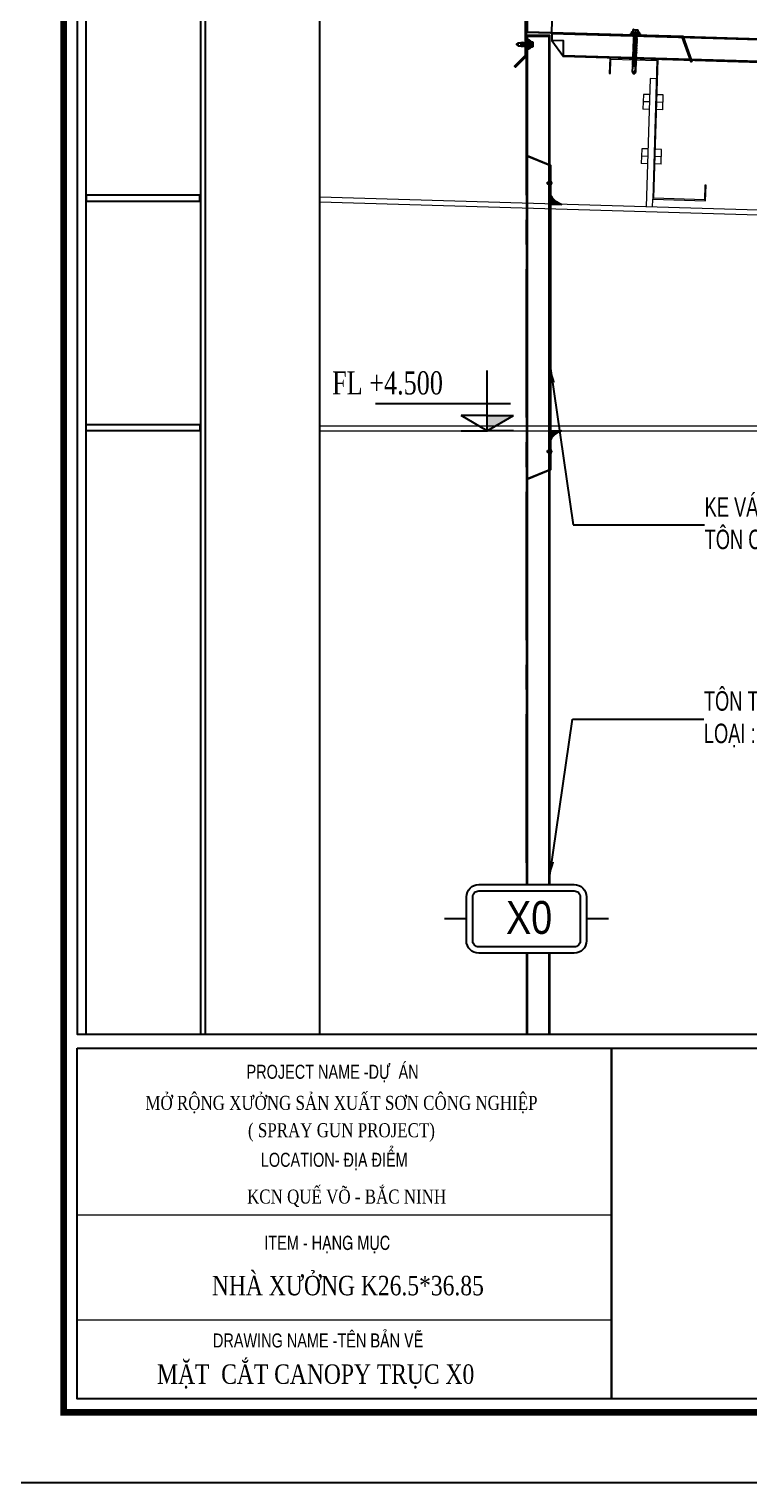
# Model space of a CAD drawing. Header units: inches. Extents: x 315041 to 662841, y -45540 to -35018.
# Drawn here: x 330209.6 to 330302, y -37638.9 to -37452.2 of the extents above; entities that cross this region are included whole.
import ezdxf
from ezdxf.enums import TextEntityAlignment as Align

# ---------------------------------------------------------------- set-up
doc = ezdxf.new("R2010")
doc.units = ezdxf.units.IN
doc.header["$MEASUREMENT"] = 0
doc.linetypes.add('CENTER2', pattern=[28.575, 19.05, -3.175, 3.175, -3.175])
doc.linetypes.add('XKITLINE00', pattern=[0])
for name, color, linetype in [('2', 2, 'Continuous'), ('250', 250, 'Continuous'), ('3', 3, 'Continuous'), ('6', 6, 'Continuous'), ('7', 7, 'Continuous'), ('8', 8, 'Continuous'), ('BAO KHUNG', 31, 'Continuous'), ('flashing', 6, 'Continuous'), ('ROOFING', 4, 'Continuous'), ('STRUCTURE', 1, 'Continuous')]:
    doc.layers.add(name, color=color, linetype=linetype)
for name, color, linetype, lineweight in [('Bolt', 7, 'Continuous', 0), ('PART', 20, 'Continuous', 9), ('S-Hatch', 8, 'Continuous', 9)]:
    doc.layers.add(name, color=color, linetype=linetype, lineweight=lineweight)
doc.layers.add('Cover text', color=7, linetype='Continuous', true_color=0x52370f)
doc.styles.add('hx2', font='VHARIALN.TTF')
doc.styles.add('ST1', font='times.ttf', dxfattribs={"width": 0.7})
doc.styles.add('ST1H', font='vnshxh.shx', dxfattribs={"width": 0.7})
doc.styles.add('ST3', font='times.ttf', dxfattribs={"width": 0.8})
doc.styles.get("Standard").update_dxf_attribs({"font": 'VHARIALN.TTF'})
doc.styles.add('vntimeh.shx', font='vntimeh.shx', dxfattribs={"width": 0.8, "bigfont": 'bigfont.shx'})
doc.dimstyles.new('10', dxfattribs={"dimtxt": 4.5, "dimasz": 1.5, "dimexe": 1, "dimexo": 0, "dimgap": 1, "dimtad": 1, "dimdec": 0, "dimlfac": 10, "dimzin": 0, "dimdsep": 46, "dimtxsty": 'ST1', "dimblk": 'OBLIQUE', "dimcen": 1, "dimdle": 1, "dimclrd": 8, "dimclre": 8, "dimclrt": 3, "dimadec": 0, "dimazin": 0, "dimtfac": 1, "dimtdec": 0, "dimtix": 1, "dimtofl": 0, "dimtmove": 1, "dimatfit": 3, "dimfxl": 0, "dimtfill": 1, "dimtolj": 1, "dimtzin": 0, "dimlwd": -1, "dimlwe": -1, "dimarcsym": 1})
doc.dimstyles.new('3', dxfattribs={"dimtxt": 3.5, "dimasz": 1.8, "dimexe": 1, "dimexo": 0, "dimgap": 1, "dimtad": 1, "dimdec": 0, "dimlfac": 3, "dimzin": 0, "dimdsep": 46, "dimtxsty": 'ST1H', "dimblk": 'OBLIQUE', "dimcen": 1, "dimdle": 1, "dimclrd": 8, "dimclre": 8, "dimclrt": 3, "dimadec": 0, "dimazin": 0, "dimtfac": 1, "dimtdec": 0, "dimtix": 1, "dimtofl": 0, "dimtmove": 1, "dimatfit": 3, "dimfxl": 0.18, "dimtolj": 1, "dimtzin": 0, "dimlwd": -1, "dimlwe": -1, "dimarcsym": 1})

# ---------------------------------------------------------------- blocks, each defined once
blk = doc.blocks.new('A$C75D82031')
at = {"layer": '2', "color": 157, "linetype": 'Continuous'}
blk.add_lwpolyline([(0, 420), (594, 420), (594, 0), (0, 0)], close=True, dxfattribs=at)
at = {"layer": '7', "color": 147, "linetype": 'Continuous'}
blk.add_lwpolyline([(12.33, 57.61), (581.67, 57.61), (581.67, 409.19), (12.33, 409.19)], close=True, dxfattribs=at)
at = {"layer": 'BAO KHUNG', "color": 167, "linetype": 'Continuous', "const_width": 0.871}
blk.add_lwpolyline([(10.59, 9.07), (583.41, 9.07), (583.41, 410.93), (10.59, 410.93)], close=True, dxfattribs=at)
at = {"layer": 'BAO KHUNG', "color": 7}
for points in [[(12.33, 55.81), (80.92, 55.81), (80.92, 10.81), (12.33, 10.81)], [(80.92, 55.81), (144.95, 55.81), (144.95, 10.81), (80.92, 10.81)]]:
    blk.add_lwpolyline(points, close=True, dxfattribs=at)
at = {"layer": 'S-Hatch'}
for p, q in [((12.33, 34.43), (80.92, 34.43)), ((80.92, 20.88), (12.33, 20.88))]:
    blk.add_line(p, q, dxfattribs=at)
at = {"layer": 'BAO KHUNG', "color": 7, "linetype": 'Continuous', "width": 0.9}
for s, p in [('PROJECT NAME -Dù  ÁN ', (45.37, 51.89)), ('LOCATION- §ÞA §IÓM', (45.32, 40.59))]:
    blk.add_text(s, height=1.8, dxfattribs=at).set_placement(p, align=Align.CENTER)
for s, p in [('ITEM - H¹NG MôC', (36.35, 29.93)), ('DRAWING NAME -T£N B¶N VÏ', (29.76, 17.39))]:
    blk.add_text(s, height=1.8, dxfattribs=at).set_placement(p)
at = {"layer": 'Cover text', "linetype": 'Continuous', "style": 'ST3', "width": 0.8}
for s, p in [('MỞ RỘNG XƯỞNG SẢN XUẤT SƠN CÔNG NGHIỆP', (46.25, 47.9)), ('( SPRAY GUN PROJECT)', (46.25, 44.39)), (' KCN QUẾ VÕ - BẮC NINH', (46.64, 35.87))]:
    blk.add_text(s, height=1.8, dxfattribs=at).set_placement(p, align=Align.CENTER)
blk = doc.blocks.new('A$C26A6701F')
at = {"layer": 'STRUCTURE', "color": 1, "linetype": 'Continuous'}
for p, q in [((0.93, 17.84), (0.93, 18.77)), ((1.07, 18.91), (2.93, 18.91)), ((3.07, 17.84), (3.07, 18.77)), ((0, 17.21), (1.33, 17.54)), ((0, 17.08), (0, 17.21)), ((0, 17.21), (4, 17.21)), ((4, 17.08), (0, 17.08)), ((3.94, 16.71), (0.06, 16.71)), ((0.4, 17.84), (3.6, 17.84)), ((0.4, 17.57), (1.2, 17.57)), ((0.97, 17.84), (1.03, 18.61)), ((1.11, 12.88), (2.89, 13.15)), ((1.38, 13.08), (1.11, 12.88)), ((1.11, 12.88), (1.37, 12.77)), ((1.11, 12.4), (2.88, 12.68)), ((1.37, 12.61), (1.11, 12.4)), ((1.12, 14.3), (2.9, 14.57)), ((1.39, 14.5), (1.12, 14.3)), ((1.12, 14.3), (1.38, 14.19)), ((1.12, 13.82), (2.9, 14.1)), ((1.39, 14.03), (1.12, 13.82)), ((1.12, 13.82), (1.38, 13.72)), ((1.12, 13.35), (2.89, 13.63)), ((1.38, 13.56), (1.12, 13.35)), ((1.12, 13.35), (1.38, 13.24)), ((1.13, 15.25), (2.9, 15.52)), ((1.39, 15.45), (1.13, 15.25)), ((1.13, 15.25), (1.39, 15.14)), ((1.13, 14.77), (2.9, 15.05)), ((1.39, 14.98), (1.13, 14.77)), ((1.13, 14.77), (1.39, 14.66)), ((1.19, 16.71), (1.14, 16.67)), ((1.14, 16.67), (1.4, 16.71)), ((1.14, 16.67), (1.4, 16.56)), ((1.14, 16.2), (2.91, 16.47)), ((1.4, 16.4), (1.14, 16.2)), ((1.14, 16.2), (1.39, 16.09)), ((1.14, 15.72), (2.91, 16)), ((1.4, 15.93), (1.14, 15.72)), ((1.14, 15.72), (1.39, 15.61)), ((1.2, 17.57), (2.8, 17.57)), ((1.33, 17.54), (1.33, 17.57)), ((1.33, 17.54), (2.67, 17.54)), ((1.37, 12.77), (2.71, 12.96)), ((2.68, 12.79), (1.37, 12.61)), ((1.37, 12.61), (1.37, 12.77)), ((1.37, 12.29), (2.71, 12.49)), ((1.38, 14.19), (2.72, 14.38)), ((1.38, 14.03), (1.38, 14.19)), ((1.38, 13.72), (2.72, 13.91)), ((2.69, 13.74), (1.38, 13.56)), ((1.38, 13.56), (1.38, 13.72)), ((1.38, 13.24), (2.72, 13.44)), ((2.69, 13.27), (1.38, 13.08)), ((1.38, 13.24), (1.38, 13.08)), ((1.39, 16.09), (2.73, 16.28)), ((1.39, 15.93), (1.39, 16.09)), ((1.39, 15.61), (2.73, 15.81)), ((2.7, 15.64), (1.39, 15.45)), ((1.39, 15.45), (1.39, 15.61)), ((1.39, 15.14), (2.73, 15.33)), ((2.7, 15.16), (1.39, 14.98)), ((1.39, 14.98), (1.39, 15.14)), ((1.39, 14.66), (2.73, 14.86)), ((2.7, 14.69), (1.39, 14.5)), ((1.39, 14.5), (1.39, 14.67)), ((2.7, 14.21), (1.39, 14.03)), ((1.4, 16.56), (2.42, 16.71)), ((2.71, 16.59), (1.4, 16.4)), ((1.4, 16.4), (1.4, 16.56)), ((2.71, 16.11), (1.4, 15.93)), ((1.91, 18.61), (1.97, 17.84)), ((2.04, 17.84), (2.1, 18.61)), ((2.67, 17.54), (2.67, 17.57)), ((2.67, 17.54), (4, 17.21)), ((2.68, 12.79), (2.68, 12.96)), ((2.68, 12.79), (2.88, 12.68)), ((2.68, 12.32), (2.68, 12.48)), ((2.69, 13.74), (2.69, 13.91)), ((2.69, 13.74), (2.89, 13.63)), ((2.69, 13.43), (2.69, 13.27)), ((2.69, 13.27), (2.89, 13.15)), ((2.7, 15.64), (2.7, 15.8)), ((2.7, 15.64), (2.9, 15.52)), ((2.7, 15.16), (2.7, 15.33)), ((2.7, 15.16), (2.9, 15.05)), ((2.7, 14.69), (2.7, 14.85)), ((2.7, 14.69), (2.9, 14.57)), ((2.7, 14.21), (2.7, 14.38)), ((2.7, 14.21), (2.9, 14.1)), ((2.71, 16.59), (2.71, 16.71)), ((2.71, 16.59), (2.91, 16.47)), ((2.71, 16.11), (2.71, 16.28)), ((2.71, 16.11), (2.91, 16)), ((2.71, 12.96), (2.89, 13.15)), ((2.71, 12.49), (2.88, 12.68)), ((2.72, 14.38), (2.9, 14.57)), ((2.72, 13.91), (2.9, 14.1)), ((2.72, 13.44), (2.89, 13.63)), ((2.73, 16.28), (2.91, 16.47)), ((2.73, 15.81), (2.91, 16)), ((2.73, 15.33), (2.9, 15.52)), ((2.73, 14.86), (2.9, 15.05)), ((2.8, 17.57), (3.6, 17.57)), ((2.97, 18.61), (3.04, 17.84)), ((4, 17.21), (4, 17.08)), ((1.05, 6.71), (2.83, 6.98)), ((1.31, 6.91), (1.05, 6.71)), ((1.05, 6.71), (1.31, 6.6)), ((1.05, 6.23), (2.82, 6.51)), ((1.31, 6.44), (1.05, 6.23)), ((1.05, 6.23), (1.31, 6.12)), ((1.06, 8.13), (2.84, 8.41)), ((1.33, 8.34), (1.06, 8.13)), ((1.06, 8.13), (1.32, 8.02)), ((1.06, 7.65), (2.83, 7.93)), ((1.32, 7.86), (1.06, 7.65)), ((1.06, 7.65), (1.32, 7.55)), ((1.06, 7.18), (2.83, 7.46)), ((1.32, 7.39), (1.06, 7.18)), ((1.06, 7.18), (1.32, 7.07)), ((1.07, 8.6), (2.84, 8.88)), ((1.33, 8.81), (1.07, 8.6)), ((1.07, 8.6), (1.33, 8.5)), ((1.08, 9.55), (2.86, 9.83)), ((1.34, 9.76), (1.08, 9.55)), ((1.08, 9.55), (1.34, 9.45)), ((1.08, 9.08), (2.85, 9.36)), ((1.34, 9.29), (1.08, 9.08)), ((1.08, 9.08), (1.34, 8.97)), ((1.09, 10.98), (2.86, 11.25)), ((1.35, 11.18), (1.09, 10.98)), ((1.09, 10.98), (1.35, 10.87)), ((1.09, 10.5), (2.86, 10.78)), ((1.35, 10.71), (1.09, 10.5)), ((1.09, 10.5), (1.35, 10.39)), ((1.09, 10.03), (2.86, 10.3)), ((1.35, 10.23), (1.09, 10.03)), ((1.09, 10.03), (1.34, 9.92)), ((1.1, 11.93), (2.88, 12.2)), ((1.36, 12.13), (1.1, 11.93)), ((1.1, 11.93), (1.36, 11.82)), ((1.1, 11.45), (2.87, 11.73)), ((1.36, 11.66), (1.1, 11.45)), ((1.1, 11.45), (1.36, 11.34)), ((1.11, 12.4), (1.37, 12.29)), ((2.63, 7.1), (1.31, 6.91)), ((1.31, 6.6), (2.65, 6.79)), ((2.62, 6.62), (1.31, 6.44)), ((1.31, 6.44), (1.31, 6.6)), ((1.31, 6.12), (2.64, 6.32)), ((1.32, 8.02), (2.66, 8.22)), ((2.63, 8.05), (1.32, 7.86)), ((1.32, 7.86), (1.32, 8.02)), ((1.32, 7.55), (2.66, 7.74)), ((2.63, 7.57), (1.32, 7.39)), ((1.32, 7.39), (1.32, 7.55)), ((1.32, 7.07), (2.66, 7.27)), ((1.32, 6.91), (1.32, 7.07)), ((2.64, 9), (1.33, 8.81)), ((1.33, 8.81), (1.34, 8.97)), ((1.33, 8.5), (2.67, 8.69)), ((2.64, 8.52), (1.33, 8.34)), ((1.33, 8.34), (1.33, 8.5)), ((1.34, 9.92), (2.68, 10.11)), ((2.65, 9.95), (1.34, 9.76)), ((1.34, 9.92), (1.34, 9.76)), ((1.34, 9.45), (2.68, 9.64)), ((2.65, 9.47), (1.34, 9.29)), ((1.34, 9.29), (1.34, 9.45)), ((1.34, 8.97), (2.67, 9.17)), ((2.66, 11.37), (1.35, 11.18)), ((1.35, 11.18), (1.36, 11.34)), ((1.35, 10.87), (2.69, 11.06)), ((2.66, 10.89), (1.35, 10.71)), ((1.35, 10.71), (1.35, 10.87)), ((1.35, 10.39), (2.69, 10.59)), ((2.66, 10.42), (1.35, 10.23)), ((1.35, 10.23), (1.35, 10.39)), ((2.68, 12.32), (1.36, 12.13)), ((1.36, 11.82), (2.7, 12.01)), ((2.67, 11.84), (1.36, 11.66)), ((1.36, 11.66), (1.36, 11.82)), ((1.36, 11.34), (2.7, 11.54)), ((1.37, 12.13), (1.37, 12.29)), ((2.61, 6.15), (2.62, 6.31)), ((2.62, 6.62), (2.62, 6.79)), ((2.62, 6.62), (2.82, 6.51)), ((2.63, 8.05), (2.63, 8.21)), ((2.63, 8.05), (2.83, 7.93)), ((2.63, 7.57), (2.63, 7.74)), ((2.63, 7.57), (2.83, 7.46)), ((2.63, 7.1), (2.63, 7.26)), ((2.63, 7.1), (2.83, 6.98)), ((2.64, 9), (2.64, 9.16)), ((2.64, 9), (2.84, 8.88)), ((2.64, 8.52), (2.64, 8.69)), ((2.64, 8.52), (2.84, 8.41)), ((2.64, 6.32), (2.82, 6.51)), ((2.65, 10.1), (2.65, 9.95)), ((2.65, 9.95), (2.86, 9.83)), ((2.65, 9.47), (2.65, 9.64)), ((2.65, 9.47), (2.85, 9.36)), ((2.65, 6.79), (2.83, 6.98)), ((2.66, 11.37), (2.67, 11.53)), ((2.66, 11.37), (2.86, 11.25)), ((2.66, 10.89), (2.67, 11.06)), ((2.66, 10.89), (2.86, 10.78)), ((2.66, 10.42), (2.66, 10.58)), ((2.66, 10.42), (2.86, 10.3)), ((2.66, 8.22), (2.84, 8.41)), ((2.66, 7.74), (2.83, 7.93)), ((2.66, 7.27), (2.83, 7.46)), ((2.67, 11.84), (2.67, 12.01)), ((2.67, 11.84), (2.87, 11.73)), ((2.67, 9.17), (2.85, 9.36)), ((2.67, 8.69), (2.84, 8.88)), ((2.68, 12.32), (2.88, 12.2)), ((2.68, 10.11), (2.86, 10.3)), ((2.68, 9.64), (2.86, 9.83)), ((2.69, 11.06), (2.86, 11.25)), ((2.69, 10.59), (2.86, 10.78)), ((2.7, 12.01), (2.88, 12.2)), ((2.7, 11.54), (2.87, 11.73)), ((1.02, 3.86), (2.8, 4.14)), ((1.28, 4.07), (1.02, 3.86)), ((1.02, 3.86), (1.28, 3.75)), ((1.28, 3.59), (1.02, 3.38)), ((1.02, 3.38), (2.31, 3.59)), ((1.02, 3.38), (1.28, 3.28)), ((1.03, 4.81), (2.81, 5.09)), ((1.29, 5.02), (1.03, 4.81)), ((1.03, 4.81), (1.29, 4.7)), ((1.03, 4.33), (2.8, 4.61)), ((1.29, 4.54), (1.03, 4.33)), ((1.03, 4.33), (1.28, 4.23)), ((1.04, 5.76), (2.81, 6.03)), ((1.3, 5.96), (1.04, 5.76)), ((1.04, 5.76), (1.3, 5.65)), ((1.04, 5.28), (2.81, 5.56)), ((1.3, 5.49), (1.04, 5.28)), ((1.04, 5.28), (1.29, 5.17)), ((1.27, 0.62), (1.28, 3.28)), ((1.27, 0.62), (1.41, 0.81)), ((1.27, 0.62), (1.88, 0.02)), ((1.28, 4.23), (2.62, 4.42)), ((2.62, 4.25), (1.28, 4.07)), ((1.28, 4.07), (1.28, 4.23)), ((1.28, 3.75), (2.62, 3.95)), ((1.28, 3.59), (1.28, 3.75)), ((2.35, 3.74), (1.28, 3.59)), ((1.28, 3.28), (2.21, 3.41)), ((1.29, 5.17), (2.63, 5.37)), ((2.6, 5.2), (1.29, 5.02)), ((1.29, 5.01), (1.29, 5.17)), ((1.29, 4.7), (2.63, 4.9)), ((2.6, 4.72), (1.29, 4.54)), ((1.29, 4.54), (1.29, 4.7)), ((2.61, 6.15), (1.3, 5.96)), ((1.3, 5.96), (1.31, 6.12)), ((1.3, 5.65), (2.64, 5.84)), ((2.61, 5.67), (1.3, 5.49)), ((1.3, 5.49), (1.3, 5.65)), ((1.67, 0.81), (1.98, 0.02)), ((1.96, 0.08), (2.26, 0.64)), ((1.98, 0.02), (2.6, 0.61)), ((2.38, 0.96), (2.56, 3.71)), ((2.62, 3.78), (2.52, 3.77)), ((2.52, 3.46), (2.61, 3.47)), ((2.54, 3.62), (2.79, 3.66)), ((2.6, 5.2), (2.61, 5.36)), ((2.6, 5.2), (2.81, 5.09)), ((2.6, 4.72), (2.6, 4.89)), ((2.6, 4.72), (2.8, 4.61)), ((2.6, 0.61), (2.61, 3.47)), ((2.61, 6.15), (2.81, 6.03)), ((2.61, 5.67), (2.61, 5.84)), ((2.61, 5.67), (2.81, 5.56)), ((2.61, 3.47), (2.79, 3.66)), ((2.62, 4.42), (2.8, 4.61)), ((2.62, 4.25), (2.62, 4.41)), ((2.8, 4.14), (2.62, 4.25)), ((2.62, 3.95), (2.8, 4.14)), ((2.62, 3.78), (2.62, 3.95)), ((2.79, 3.66), (2.62, 3.78)), ((2.63, 5.37), (2.81, 5.56)), ((2.63, 4.9), (2.81, 5.09)), ((2.64, 5.84), (2.81, 6.03))]:
    blk.add_line(p, q, dxfattribs=at)
for centre, major_axis, ratio, start_param, end_param in [((1.07, 18.77), (-0.0943, 0.0943), 1, -0.785398, 0.785398), ((1.47, 18.04), (0.508, 0.508), 1, 0.131933, 1.438864), ((2.54, 18.04), (0.508, 0.508), 1, 0.131933, 1.438864), ((2.93, 18.77), (-0.0943, 0.0943), 1, 3.926991, 5.497787), ((-1.11, 16.72), (-0.822, 0.822), 1, 3.915086, 4.236522), ((0.42, 17.71), (0.0956, 0.0956), 1, 0.954633, 3.757756), ((3.55, 17.71), (-0.1, 0.1), 1, 2.701137, 5.152845), ((5.1, 16.72), (-1.15, 0.17), 0.90746, -0.177273, 0.177273), ((1.54, 0.72), (0.111, 0.111), 1, 6.085329, 8.011019), ((1.93, 0.09), (0.0625, 0.0625), 1, 3.247504, 4.535451), ((1.82, 3.74), (0.363, 0.363), 1, 4.808661, 5.407478), ((1.79, 0.99), (0.416, 0.416), 1, 4.859665, 5.449971), ((2.44, 3.68), (0.0836, 0.0836), 1, 5.766736, 8.502032)]:
    blk.add_ellipse(centre, major_axis=major_axis, ratio=ratio, start_param=start_param, end_param=end_param, dxfattribs=at)
blk = doc.blocks.new('Short_Self_drilling')
at = {"layer": 'STRUCTURE', "color": 1, "linetype": 'Continuous'}
for p, q in [((6.4, 1.7), (-6.4, 1.7)), ((5.1, 3.8), (-5.1, 3.8)), ((-2.6, 2.9), (-5.1, 2.9)), ((-3.4, 3.8), (-3.4, 6.8)), ((3, 7.2), (-3, 7.2)), ((2.6, 2.9), (-2.6, 2.9)), ((-2.1, 2.8), (-2.1, 2.9)), ((6.3, 0), (0, 0)), ((2.2, 2.8), (2.2, 2.9)), ((2.2, -0.5), (2.2, 0)), ((5.1, 2.9), (2.6, 2.9)), ((3.4, 3.8), (3.4, 6.8)), ((3, -1.2), (-2.7, -0.2)), ((3, -2.7), (-2.7, -1.8)), ((3, -4.2), (-2.7, -3.3)), ((3, -5.8), (-2.7, -4.8)), ((3, -7.3), (-2.7, -6.3)), ((-1.9, -8), (-2.7, -7.9)), ((-2.1, -1.4), (-2.1, -0.9)), ((-2.1, -2.9), (-2.1, -2.4)), ((-2.1, -4.4), (-2.1, -3.9)), ((-2.1, -6), (-2.1, -5.4)), ((-2.1, -7.5), (-2.1, -7)), ((-2.1, -12.3), (-2.1, -8.5)), ((3, -8.8), (-1.1, -8.1)), ((2.1, -12.3), (2.1, -9.1)), ((2.2, -2), (2.2, -1.5)), ((2.2, -3.6), (2.2, -3)), ((2.2, -5.1), (2.2, -4.6)), ((2.2, -6.6), (2.2, -6.1)), ((2.2, -8.1), (2.2, -7.6))]:
    blk.add_line(p, q, dxfattribs=at)
blk.add_lwpolyline([(6.4, 1.3), (6.4, 1.7), (2.1, 2.8), (-2.1, 2.8), (-6.4, 1.7), (-6.4, 1.3)], close=True, dxfattribs=at)
for points in [[(-6.4, 1.3, -0.088869), (-6.3, 0), (0, 0)], [(-0.1, 3.8), (-0.3, 6.2, 0.338878), (-3.1, 6.2), (-3.3, 3.8)], [(3.3, 3.8), (3.1, 6.2, 0.338878), (0.3, 6.2), (0.1, 3.8)], [(2.1, -12.3), (0.2, -14.2, -0.333596), (-0.2, -14.2), (-2.1, -12.3)], [(-0.1, -14), (-1, -12.2, -0.148657), (-1.4, -11.2), (-2, -7.7, -0.815006), (-1.2, -7.8, 0.150833), (-0.8, -8.7)], [(2.1, -12.3), (1.7, -11.7, 0.52242), (0.9, -11.7), (-0.2, -14.2)]]:
    blk.add_lwpolyline(points, format="xyb", dxfattribs=at)
for points in [[(3, -1.2), (2.2, -1.5), (-2.1, -0.8), (-2.7, -0.2), (-2.4, 0)], [(3, -2.7), (2.2, -3), (-2.1, -2.4), (-2.7, -1.8), (-2.1, -1.4), (2.2, -2), (3, -2.7)], [(3, -4.2), (2.2, -4.6), (-2.1, -3.9), (-2.7, -3.3), (-2.1, -2.9), (2.2, -3.6), (3, -4.2)], [(3, -5.8), (2.2, -6.1), (-2.1, -5.4), (-2.7, -4.8), (-2.1, -4.4), (2.2, -5.1), (3, -5.8)], [(3, -7.3), (2.2, -7.6), (-2.1, -7), (-2.7, -6.3), (-2.1, -6), (2.2, -6.6), (3, -7.3)], [(-1.8, -8.5), (-2.1, -8.5), (-2.7, -7.9), (-2.1, -7.5), (-1.8, -7.5)], [(-1.3, -7.6), (2.2, -8.1), (3, -8.8)], [(-1.2, 0), (2.2, -0.5), (3, -1.2)], [(3, -8.8), (2.2, -9.1), (-0.8, -8.7)]]:
    blk.add_lwpolyline(points, dxfattribs=at)
for centre, radius, start, end in [((-5, 3.3), 0.455, 109.7949, 250.2674), ((-3, 6.8), 0.429, 90.0311, 180.0311), ((3, 6.8), 0.429, 0.0311, 90.0311), ((5.1, 3.3), 0.435, 279.7276, 80.3347), ((10, 0.2), 3.74, 162.2963, 182.6103)]:
    blk.add_arc(centre, radius, start, end, dxfattribs=at)
blk = doc.blocks.new('_Oblique')
at = {"color": 0, "linetype": 'ByBlock', "lineweight": -2}
blk.add_line((-0.5, -0.5), (0.5, 0.5), dxfattribs=at)
blk = doc.blocks.new('*D553')
at = {"color": 8, "linetype": 'Continuous', "transparency": 16777216}
for p, q in [((330276.69, -37452.74), (330277.11, -37438.5)), ((330276.08, -37439.47), (330700.94, -37451.96)), ((330699.56, -37465.17), (330699.97, -37450.93))]:
    blk.add_line(p, q, dxfattribs=at)
at = {"layer": 'Defpoints', "color": 0, "transparency": 16777216}
for p in [(330276.69, -37452.74), (330699.94, -37451.93), (330699.56, -37465.17)]:
    blk.add_point(p, dxfattribs=at)
at = {"color": 8, "transparency": 16777216, "xscale": 1.5, "yscale": 1.5, "zscale": 1.5}
for p, rotation in [((330277.08, -37439.5), 178.3162521248575), ((330699.94, -37451.93), 358.3162521248576)]:
    blk.add_blockref('_Oblique', p, dxfattribs=dict(at, rotation=rotation))
at = {"color": 3, "transparency": 16777216, "insert": (330488.61, -37442.43), "char_height": 4.5, "attachment_point": 5, "rotation": 358.3163, "style": 'ST1', "bg_fill": 3, "box_fill_scale": 1.25, "bg_fill_color": 256, "bg_fill_true_color": 13158600, "bg_fill_transparency": 0}
blk.add_mtext('\\A1;4230', dxfattribs=at)
blk = doc.blocks.new('*D554')
at = {"color": 8, "linetype": 'Continuous', "transparency": 16777216}
blk.add_arc((330754.09, -37489.45), 11.68, 178.3036, 270, dxfattribs=at)
at = {"layer": 'Defpoints', "color": 0, "transparency": 16777216}
for p in [(330246.94, -37474.44), (330754.09, -37503.83)]:
    blk.add_point(p, dxfattribs=at)
at = {"color": 8, "transparency": 16777216, "xscale": 1.5, "yscale": 1.5, "zscale": 1.5}
for p, rotation in [((330742.41, -37489.11), 88.30361277314628), ((330754.09, -37501.13), 8.177458710179053e-11)]:
    blk.add_blockref('_Oblique', p, dxfattribs=dict(at, rotation=rotation))
at = {"color": 3, "transparency": 16777216, "insert": (330748.07, -37495.29), "char_height": 4.5, "attachment_point": 5, "rotation": 314.1518, "style": 'ST1', "bg_fill": 3, "box_fill_scale": 1.25, "bg_fill_color": 256, "bg_fill_true_color": 13158600, "bg_fill_transparency": 0}
blk.add_mtext('\\A1;92°', dxfattribs=at)
at = {"layer": 'Defpoints', "color": 0, "transparency": 16777216}
for p in [(330754.09, -37488.86), (330754.09, -37489.45), (330743.86, -37495.09)]:
    blk.add_point(p, dxfattribs=at)
blk = doc.blocks.new('RIVET')
at = {"color": 8}
for p, q in [((-3.9, 1.1), (-4.2, 0)), ((-4.2, 0), (-3.9, -1.1)), ((-3.9, -1.1), (-3.9, 1.1)), ((-3.5, -1.3), (-3.5, 1.3)), ((-1, -1.2), (-1, 1.3)), ((-1, 1.3), (-0.1, 1.3)), ((0, 1.3), (0, 2.4)), ((0, -1.3), (0, 1.3)), ((0.1, 2.5), (0.1, 2.5)), ((0.1, 2.5), (0.7, 1.4)), ((0.1, -2.5), (0.1, 2.5)), ((0.7, 1.1), (0.7, -1.1)), ((0.9, 0.7), (0.7, 0.7)), ((0.9, -0.7), (0.9, 0.7)), ((-0.1, -1.2), (-1, -1.2)), ((0, -2.4), (0, -1.3)), ((0.7, -1.4), (0.1, -2.5)), ((0.1, -2.5), (0.1, -2.5)), ((0.9, -0.7), (0.7, -0.7))]:
    blk.add_line(p, q, dxfattribs=at)
for centre, radius, start, end in [((-3.4, 0.7), 0.634, 101.5667, 142.2309), ((-2.5, -0.1), 1.78, 64.6352, 125.2369), ((-0.9, 3), 1.71, 240.4783, 268.3625), ((-0.1, 1.3), 0.0625, 270, 0), ((0.1, 2.4), 0.0625, 90, 180), ((0.1, 2.4), 0.0625, 26.5651, 90), ((0.1, 1.1), 0.625, 0, 26.5651), ((5.4, 0.6), 4.45, 179.0778, 187.9518), ((5.8, -0.6), 4.85, 172.415, 180.5555), ((-3.4, -0.7), 0.634, 217.7691, 258.4333), ((-2.5, 0.1), 1.78, 234.7631, 295.3648), ((-0.9, -3), 1.71, 91.6375, 119.5217), ((-0.1, -1.3), 0.0625, 0, 90), ((0.1, -2.4), 0.0625, 180, 270), ((0.1, -2.4), 0.0625, 270, 333.4349), ((0.1, -1.1), 0.625, 333.4349, 0)]:
    blk.add_arc(centre, radius, start, end, dxfattribs=at)
blk = doc.blocks.new('cos')
at = {"color": 8}
for p, q in [((0, 0), (0, 7.82)), ((0, 1.99), (-3.39, 1.99)), ((0, 0), (-3.39, 1.99)), ((-3, 3.49), (14.52, 3.49)), ((0, 1.99), (3.39, 1.99)), ((0, 0), (3.39, 1.99))]:
    blk.add_line(p, q, dxfattribs=at)
at = {"color": 4}
for p in [(-3.39, 0), (3.39, 0)]:
    blk.add_line(p, (0, 0), dxfattribs=at)
at = {"color": 8}
blk.add_solid([(0, 0), (-3.39, 1.99), (0, 1.99)], dxfattribs=at)
at = {"layer": '3', "color": 3, "style": 'vntimeh.shx', "width": 0.75}
blk.add_attdef('DSD', (1.32, 4.73), '', height=3, dxfattribs=at)
blk = doc.blocks.new('TENTRUC')
at = {"layer": '7'}
for p, q in [((0, 8.27), (0, 10.26)), ((-7.48, 5.13), (-5.48, 5.13)), ((5.48, 5.13), (7.48, 5.13)), ((0, 0), (0, 2))]:
    blk.add_line(p, q, dxfattribs=at)
blk.add_lwpolyline([(-4.36, 8.27), (4.36, 8.27, -0.414214), (5.48, 7.14), (5.48, 3.12, -0.414214), (4.36, 2), (-4.36, 2, -0.414214), (-5.48, 3.12), (-5.48, 7.14, -0.414214)], format="xyb", close=True, dxfattribs=at)
at = {"layer": '8', "ltscale": 15}
blk.add_lwpolyline([(-4.36, 7.68), (4.36, 7.68, -0.414214), (4.9, 7.14), (4.9, 3.12, -0.414214), (4.36, 2.58), (-4.36, 2.58, -0.414214), (-4.9, 3.12), (-4.9, 7.14, -0.414214)], format="xyb", close=True, dxfattribs=at)
at = {"layer": '3', "style": 'hx2'}
blk.add_attdef('TR', text='', height=2.9, dxfattribs=at).set_placement((-0.16, 3.83), align=Align.CENTER)

msp = doc.modelspace()

# ---------------------------------------------------------------- hatches: boundary and pattern name
at = {"true_color": 0x2cc9bc}
msp.add_hatch(color=132, dxfattribs=at).paths.add_polyline_path([(330277.935, -37503.8336), (330276.5353, -37503.8336), (330276.5353, -37504.9963, -0.21382463)])

# ---------------------------------------------------------------- linework, layer by layer
at = {"color": 9, "linetype": 'XKITLINE00', "lineweight": 0}
for p, q in [((330289.2924, -37458.6073), (330288.8047, -37475.0756)), ((330290.0908, -37458.6309), (330289.2924, -37458.6073)), ((330754.1038, -37488.856), (330246.9374, -37473.8357)), ((330246.9374, -37473.8357), (330246.9374, -37503.8336)), ((330289.6031, -37475.0993), (330289.6327, -37474.1023)), ((330246.9374, -37474.435), (330754.086, -37489.4549)), ((330754.086, -37503.2344), (330246.9374, -37503.2344)), ((330246.9374, -37503.8336), (330754.8848, -37503.8336))]:
    msp.add_line(p, q, dxfattribs=at)
at = {"color": 8}
msp.add_lwpolyline([(330785.1113, -37229.7343), (330215.7734, -37229.7343), (330215.7734, -37581.3141), (330785.1113, -37581.3141)], close=True, dxfattribs=at)
at = {"color": 94}
msp.add_lwpolyline([(330255.4853, -37442.3236), (330255.4853, -37449.1236), (330273.2454, -37449.1236), (330273.2454, -37455.6549), (330271.8868, -37457.0134), (330272.0212, -37457.1478), (330273.4354, -37455.7336), (330273.4354, -37448.9336), (330255.6753, -37448.9336), (330255.6753, -37442.4023), (330257.0339, -37441.0437), (330256.8995, -37440.9093)], close=True, dxfattribs=at)
at = {"layer": '3'}
for p, q in [((330699.5554, -37465.1682), (330276.6937, -37452.738)), ((330699.5524, -37465.2682), (330276.6937, -37452.838)), ((330695.5525, -37467.9517), (330278.1234, -37455.6813)), ((330696.0233, -37468.0656), (330278.1979, -37455.7835))]:
    msp.add_line(p, q, dxfattribs=at)
for points in [[(330276.4353, -37562.0913), (330276.4353, -37453.0789), (330273.4354, -37453.0789), (330273.4354, -37562.0913)], [(330276.3353, -37562.0913), (330276.3353, -37453.1789), (330273.5354, -37453.1789), (330273.5354, -37562.0913)], [(330273.4354, -37570.907), (330273.4354, -37581.3141)], [(330273.5354, -37570.907), (330273.5354, -37581.3141)], [(330276.3353, -37581.3141), (330276.3353, -37570.907)], [(330276.4353, -37581.3141), (330276.4353, -37570.907)]]:
    msp.add_lwpolyline(points, dxfattribs=at)
at = {"layer": '8'}
for p, q in [((330216.9374, -37581.3141), (330216.9374, -37229.7343)), ((330231.6374, -37581.3141), (330231.6374, -37229.7343)), ((330232.2374, -37581.3141), (330232.2374, -37229.7343)), ((330246.9374, -37581.3141), (330246.9374, -37229.7343))]:
    msp.add_line(p, q, dxfattribs=at)
for points in [[(330216.9374, -37474.3597), (330231.5374, -37474.3597), (330231.5374, -37473.5597), (330216.9374, -37473.5597)], [(330216.9374, -37503.0336), (330231.5374, -37503.0336), (330231.5374, -37503.8336), (330216.9374, -37503.8336)]]:
    msp.add_lwpolyline(points, close=True, dxfattribs=at)
at = {"layer": 'Bolt', "linetype": 'XKITLINE00', "lineweight": 0}
for p, q in [((330288.4333, -37460.6297), (330288.3772, -37462.526)), ((330289.2318, -37460.6533), (330288.4333, -37460.6297)), ((330290.9784, -37460.705), (330290.18, -37460.6814)), ((330290.9223, -37462.6014), (330290.9784, -37460.705)), ((330289.1756, -37462.5497), (330288.3772, -37462.526)), ((330289.2037, -37461.6015), (330288.4052, -37461.5779)), ((330290.9223, -37462.6014), (330290.1238, -37462.5778)), ((330290.9503, -37461.6532), (330290.1519, -37461.6296)), ((330288.2264, -37467.6163), (330288.1702, -37469.5126)), ((330288.9968, -37468.5881), (330288.1983, -37468.5644)), ((330289.0249, -37467.6399), (330288.2264, -37467.6163)), ((330290.7434, -37468.6398), (330289.945, -37468.6162)), ((330290.7715, -37467.6916), (330289.9731, -37467.668)), ((330290.7154, -37469.588), (330290.7715, -37467.6916)), ((330288.9687, -37469.5363), (330288.1702, -37469.5126)), ((330290.7154, -37469.588), (330289.9169, -37469.5643))]:
    msp.add_line(p, q, dxfattribs=at)
at = {"layer": 'flashing'}
msp.add_lwpolyline([(330273.5253, -37446.2186), (330273.5253, -37452.5947), (330293.4954, -37453.1371), (330294.6442, -37456.4091), (330294.5518, -37456.4438), (330293.42, -37453.23), (330273.4253, -37452.6753), (330273.4253, -37446.2186)], close=True, dxfattribs=at)
at = {"layer": 'PART', "color": 94, "linetype": 'XKITLINE00', "lineweight": 0}
for p, q in [((330284.1263, -37455.9579), (330284.0672, -37457.9541)), ((330290.3144, -37456.1412), (330284.1263, -37455.9579)), ((330284.2169, -37457.9585), (330284.2716, -37456.1121)), ((330284.2716, -37456.1121), (330290.1603, -37456.2865)), ((330290.1603, -37456.2865), (330289.6327, -37474.1023)), ((330289.7868, -37473.957), (330290.3144, -37456.1412)), ((330284.0672, -37457.9541), (330284.2169, -37457.9585)), ((330296.329, -37472.3027), (330296.2743, -37474.1491)), ((330296.4787, -37472.3071), (330296.329, -37472.3027)), ((330296.4196, -37474.3033), (330296.4787, -37472.3071)), ((330289.6327, -37474.1023), (330296.4196, -37474.3033)), ((330296.2743, -37474.1491), (330289.7868, -37473.957))]:
    msp.add_line(p, q, dxfattribs=at)
at = {"layer": 'ROOFING', "color": 3}
msp.add_lwpolyline([(330276.6937, -37452.738), (330276.6937, -37453.7203), (330278.1979, -37455.7835), (330278.1979, -37453.7639), (330276.6937, -37453.7203)], dxfattribs=at)

# ---------------------------------------------------------------- block references
at = {"color": 1}
msp.add_blockref('A$C75D82031', (330203.4423, -37638.9242), dxfattribs=at)
at = {"color": 1, "extrusion": (0, 0, -1), "xscale": 0.09599999998405093, "yscale": 0.09600000001955777, "zscale": -0.09599999999999996, "rotation": 89.96887255635626}
msp.add_blockref('Short_Self_drilling', (-330273.5391, -37454.2109), dxfattribs=at)
at = {"color": 9, "linetype": 'Continuous', "extrusion": (-1.52348e-10, -5.24717e-09, 1), "xscale": 0.3000000000984311, "yscale": 0.2999999999883585, "zscale": 0.3, "rotation": 358.3369215981627}
msp.add_blockref('A$C26A6701F', (330286.6657, -37457.9653, 0.0001), dxfattribs=at)
at = {"layer": '3'}
ref = msp.add_blockref('TENTRUC', (330273.4354, -37559.2816), dxfattribs=dict(at, xscale=1.40625, yscale=1.40625, zscale=1.40625, rotation=180))
ref.add_attrib('TR', 'X0', dxfattribs={"layer": '0', "height": 4.21875, "style": 'hx2'}).set_placement((330273.7712, -37568.4252), align=Align.CENTER)
at = {"layer": 'flashing', "color": 0, "ltscale": 500, "xscale": -0.09999999997671694, "yscale": 0.1000000000130967, "zscale": 0.1000000000116415, "rotation": 180}
for p in [(330276.5353, -37472.0135), (330276.5353, -37506.4782)]:
    msp.add_blockref('RIVET', p, dxfattribs=at)

# ---------------------------------------------------------------- texts
at = {"color": 3, "linetype": 'Continuous', "style": 'ST3', "width": 0.8}
for s, p in [('NHÀ XƯỞNG K26.5*36.85', (330233.0634, -37614.8329)), ('MẶT  CẮT CANOPY TRỤC X0', (330226.035, -37626.2016))]:
    msp.add_text(s, height=2.5, dxfattribs=at).set_placement(p)

# ---------------------------------------------------------------- next in the draw order: texts
at = {"layer": '3', "char_height": 2.5, "attachment_point": 4, "style": 'ST1H', "bg_fill": 2}
for s, insert in [('\\A1;ke V¸ KÌO CANOPY: \\Pt«n CLEAR COLORBOND, mµu: ........., dµy: 0.42 mm.', (330296.3006, -37515.92)), ('\\A1;t«n TH¦NG nhµ x\xadëng: CLEAR COLORBOND, mµu: .........\\PLo¹i : 05 SãNG CN, dµy: 0.42 mm.', (330296.2006, -37540.8742))]:
    msp.add_mtext(s, dxfattribs=dict(at, insert=insert))

# ---------------------------------------------------------------- next in the draw order: dimensions: what is measured, and where the dimension line sits
at = {"color": 8}
dim = msp.add_aligned_dim(p1=(330276.6937, -37452.738), p2=(330699.5554, -37465.1682), distance=13.2414, dimstyle='10', dxfattribs=at)
dim.commit()
dim.dimension.update_dxf_attribs({"geometry": '*D553', "text_midpoint": (330488.6102, -37442.4299)})
dim = msp.add_angular_dim_2l(base=(330743.8589, -37495.0934), line1=((330754.086, -37503.8336), (330754.086, -37488.856)), line2=((330246.9374, -37474.435), (330754.086, -37489.4549)), dimstyle='10', dxfattribs=at)
dim.commit()
dim.dimension.update_dxf_attribs({"geometry": '*D554', "text_midpoint": (330748.0712, -37495.2942)})

# ---------------------------------------------------------------- next in the draw order: hatches: boundary and pattern name
at = {"true_color": 0x2cc9bc}
msp.add_hatch(color=132, dxfattribs=at).paths.add_polyline_path([(330277.935, -37474.7123), (330276.5353, -37474.7123), (330276.5353, -37473.5495, 0.21382463)])

# ---------------------------------------------------------------- next in the draw order: linework, layer by layer
at = {"color": 8, "linetype": 'CENTER2'}
msp.add_line((330273.4354, -37559.2816), (330273.4354, -37239.3419), dxfattribs=at)
at = {"color": 1, "true_color": 0xfb040c, "const_width": 0.1}
msp.add_lwpolyline([(330291.1805, -37453.1679), (330643.9539, -37463.5338)], dxfattribs=at)
at = {"color": 132, "true_color": 0x2cc9bc}
for points in [[(330276.5353, -37473.5495), (330276.5353, -37474.7123), (330277.9338, -37474.7537, -0.21083411)], [(330276.5353, -37504.9963), (330276.5353, -37503.8336), (330277.935, -37503.8336, 0.21382463)]]:
    msp.add_lwpolyline(points, format="xyb", close=True, dxfattribs=at)
at = {"layer": '6', "ltscale": 10}
msp.add_lwpolyline([(330276.5353, -37476.1687), (330276.5353, -37508.8336), (330273.7353, -37509.9822), (330273.7118, -37509.8988), (330276.4353, -37508.7919), (330276.4353, -37476.1687), (330276.4353, -37469.754), (330273.7118, -37468.647), (330273.7353, -37468.5636), (330276.5353, -37469.7123)], close=True, dxfattribs=at)

# ---------------------------------------------------------------- next in the draw order: block references
at = {"layer": '250'}
ref = msp.add_blockref('cos', (330268.3976, -37503.8336), dxfattribs=dict(at, xscale=-0.98876953125, yscale=0.98876953125, zscale=0.98876953125))
ref.add_attrib('DSD', ' FL +4.500', (330247.654, -37499.1579), dxfattribs={"layer": '3', "color": 3, "height": 2.96631, "style": 'vntimeh.shx', "width": 0.75})

# ---------------------------------------------------------------- next in the draw order: leaders
at = {"color": 9}
for points in [[(330276.5353, -37495.8453), (330279.4318, -37515.92), (330296.3006, -37515.92)], [(330276.4353, -37560.9488), (330279.3318, -37540.8742), (330296.2006, -37540.8742)]]:
    msp.add_leader(points, dimstyle='3', override={"dimgap": 1, "dimtad": 0}, dxfattribs=at)

doc.saveas('drawing.dxf')
